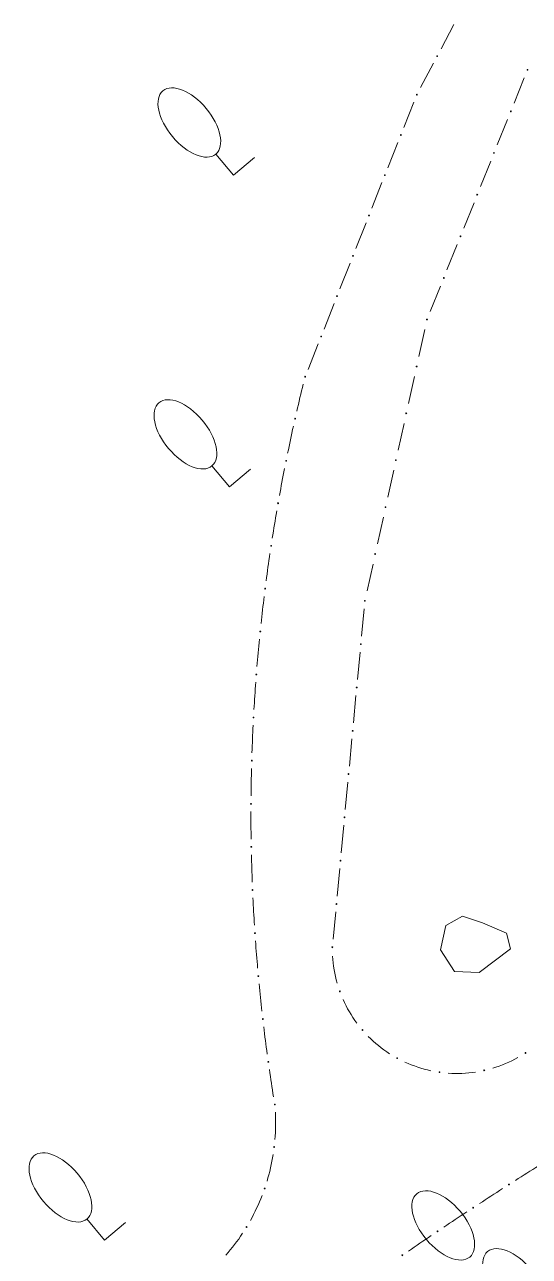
# Model space of a CAD drawing. Header units: metres. Extents: x -10443 to -4073, y -33280 to -26846.
# Drawn here: x -7327.12 to -7317.94, y -29093.6 to -29071.21 of the extents above; entities that cross this region are included whole.
import ezdxf

# ---------------------------------------------------------------- set-up
doc = ezdxf.new("R2010")
doc.units = ezdxf.units.M
doc.header["$MEASUREMENT"] = 0
doc.linetypes.add('CONTINUOUS_1', pattern=[0])
doc.linetypes.add('CONTINUOUS_2', pattern=[0])
for name, color, linetype, lineweight in [('園路', 241, 'CONTINUOUS_2', 18), ('木', 254, 'CONTINUOUS_2', 18), ('石', 241, 'CONTINUOUS_2', 18)]:
    doc.layers.add(name, color=color, linetype=linetype, lineweight=lineweight)

msp = doc.modelspace()

# ---------------------------------------------------------------- hatches: boundary and pattern name
at = {"layer": '園路', "linetype": 'CONTINUOUS_1', "lineweight": 18}
for points in [[(-7319.608, -29071.778, 1), (-7319.623, -29071.778, 1)], [(-7317.964, -29072.026, 1), (-7317.979, -29072.026, 1)], [(-7319.979, -29072.479, 1), (-7319.994, -29072.479, 1)], [(-7318.269, -29072.783, 1), (-7318.284, -29072.783, 1)], [(-7320.27, -29073.212, 1), (-7320.285, -29073.212, 1)], [(-7318.574, -29073.54, 1), (-7318.589, -29073.54, 1)], [(-7320.56, -29073.944, 1), (-7320.575, -29073.944, 1)], [(-7318.879, -29074.297, 1), (-7318.894, -29074.297, 1)], [(-7320.85, -29074.677, 1), (-7320.865, -29074.677, 1)], [(-7319.184, -29075.054, 1), (-7319.199, -29075.054, 1)], [(-7321.14, -29075.41, 1), (-7321.155, -29075.41, 1)], [(-7319.489, -29075.811, 1), (-7319.504, -29075.811, 1)], [(-7321.43, -29076.142, 1), (-7321.445, -29076.142, 1)], [(-7319.794, -29076.568, 1), (-7319.809, -29076.568, 1)], [(-7321.72, -29076.875, 1), (-7321.735, -29076.875, 1)], [(-7319.982, -29077.42, 1), (-7319.997, -29077.42, 1)], [(-7322.01, -29077.607, 1), (-7322.025, -29077.607, 1)], [(-7322.193, -29078.37, 1), (-7322.208, -29078.37, 1)], [(-7320.171, -29078.273, 1), (-7320.186, -29078.273, 1)], [(-7322.357, -29079.137, 1), (-7322.372, -29079.137, 1)], [(-7320.359, -29079.125, 1), (-7320.374, -29079.125, 1)], [(-7322.503, -29079.908, 1), (-7322.518, -29079.908, 1)], [(-7320.547, -29079.977, 1), (-7320.562, -29079.977, 1)], [(-7322.63, -29080.682, 1), (-7322.645, -29080.682, 1)], [(-7320.736, -29080.83, 1), (-7320.751, -29080.83, 1)], [(-7322.738, -29081.459, 1), (-7322.753, -29081.459, 1)], [(-7320.924, -29081.682, 1), (-7320.939, -29081.682, 1)], [(-7322.828, -29082.238, 1), (-7322.843, -29082.238, 1)], [(-7320.998, -29082.469, 1), (-7321.013, -29082.469, 1)], [(-7322.898, -29083.02, 1), (-7322.913, -29083.02, 1)], [(-7321.072, -29083.256, 1), (-7321.087, -29083.256, 1)], [(-7322.95, -29083.802, 1), (-7322.965, -29083.802, 1)], [(-7321.146, -29084.044, 1), (-7321.161, -29084.044, 1)], [(-7322.983, -29084.586, 1), (-7322.998, -29084.586, 1)], [(-7321.22, -29084.831, 1), (-7321.235, -29084.831, 1)], [(-7322.996, -29085.371, 1), (-7323.011, -29085.371, 1)], [(-7321.294, -29085.618, 1), (-7321.309, -29085.618, 1)], [(-7322.991, -29086.155, 1), (-7323.006, -29086.155, 1)], [(-7321.368, -29086.405, 1), (-7321.383, -29086.405, 1)], [(-7322.967, -29086.939, 1), (-7322.982, -29086.939, 1)], [(-7321.442, -29087.193, 1), (-7321.457, -29087.193, 1)], [(-7322.924, -29087.722, 1), (-7322.939, -29087.722, 1)], [(-7321.516, -29087.98, 1), (-7321.531, -29087.98, 1)], [(-7322.862, -29088.504, 1), (-7322.877, -29088.504, 1)], [(-7321.379, -29088.782, 1), (-7321.394, -29088.782, 1)], [(-7322.781, -29089.285, 1), (-7322.796, -29089.285, 1)], [(-7320.968, -29089.484, 1), (-7320.983, -29089.484, 1)], [(-7322.681, -29090.063, 1), (-7322.696, -29090.063, 1)], [(-7320.336, -29089.995, 1), (-7320.351, -29089.995, 1)], [(-7318.003, -29089.901, 1), (-7318.018, -29089.901, 1)], [(-7319.564, -29090.251, 1), (-7319.579, -29090.251, 1)], [(-7318.751, -29090.218, 1), (-7318.766, -29090.218, 1)], [(-7322.563, -29090.838, 1), (-7322.578, -29090.838, 1)], [(-7322.574, -29091.611, 1), (-7322.589, -29091.611, 1)], [(-7318.302, -29092.294, 1), (-7318.317, -29092.294, 1)], [(-7322.747, -29092.365, 1), (-7322.762, -29092.365, 1)], [(-7318.954, -29092.715, 1), (-7318.969, -29092.715, 1)], [(-7323.076, -29093.065, 1), (-7323.091, -29093.065, 1)], [(-7319.601, -29093.144, 1), (-7319.616, -29093.144, 1)], [(-7320.242, -29093.58, 1), (-7320.257, -29093.58, 1)]]:
    msp.add_hatch(color=256, dxfattribs=at).paths.add_polyline_path(points, flags=0)

# ---------------------------------------------------------------- linework, layer by layer
for p, q in [((-7319.546, -29071.648), (-7319.312, -29071.206)), ((-7319.918, -29072.349), (-7319.684, -29071.908)), ((-7318.217, -29072.636), (-7318.03, -29072.172)), ((-7320.224, -29073.078), (-7320.04, -29072.613)), ((-7318.522, -29073.393), (-7318.335, -29072.929)), ((-7320.514, -29073.811), (-7320.33, -29073.346)), ((-7318.827, -29074.15), (-7318.64, -29073.686)), ((-7320.804, -29074.543), (-7320.62, -29074.078)), ((-7319.132, -29074.907), (-7318.945, -29074.444)), ((-7321.094, -29075.276), (-7320.91, -29074.811)), ((-7319.437, -29075.664), (-7319.25, -29075.201)), ((-7321.385, -29076.008), (-7321.201, -29075.543)), ((-7319.742, -29076.422), (-7319.556, -29075.958)), ((-7321.675, -29076.741), (-7321.491, -29076.276)), ((-7319.95, -29077.238), (-7319.842, -29076.75)), ((-7321.965, -29077.473), (-7321.781, -29077.008)), ((-7320.138, -29078.091), (-7320.03, -29077.602)), ((-7320.326, -29078.943), (-7320.218, -29078.455)), ((-7320.515, -29079.795), (-7320.407, -29079.307)), ((-7320.703, -29080.648), (-7320.595, -29080.159)), ((-7320.891, -29081.5), (-7320.783, -29081.012)), ((-7320.992, -29082.324), (-7320.945, -29081.827)), ((-7321.066, -29083.112), (-7321.019, -29082.614)), ((-7321.14, -29083.899), (-7321.093, -29083.401)), ((-7321.214, -29084.686), (-7321.167, -29084.188)), ((-7321.288, -29085.473), (-7321.241, -29084.976)), ((-7321.362, -29086.261), (-7321.315, -29085.763)), ((-7321.436, -29087.048), (-7321.389, -29086.55)), ((-7321.51, -29087.835), (-7321.463, -29087.338))]:
    msp.add_line(p, q, dxfattribs=at)
for centre in [(-7319.615, -29071.778), (-7317.971, -29072.026), (-7319.987, -29072.479), (-7318.276, -29072.783), (-7320.277, -29073.212), (-7318.581, -29073.54), (-7320.567, -29073.944), (-7318.886, -29074.297), (-7320.857, -29074.677), (-7319.191, -29075.054), (-7321.147, -29075.41), (-7319.496, -29075.811), (-7321.438, -29076.142), (-7319.802, -29076.568), (-7321.728, -29076.875), (-7319.99, -29077.42), (-7322.018, -29077.607), (-7322.201, -29078.37), (-7320.178, -29078.273), (-7322.365, -29079.137), (-7320.367, -29079.125), (-7322.511, -29079.908), (-7320.555, -29079.977), (-7322.638, -29080.682), (-7320.743, -29080.83), (-7322.746, -29081.459), (-7320.932, -29081.682), (-7322.835, -29082.238), (-7321.006, -29082.469), (-7322.906, -29083.02), (-7321.08, -29083.256), (-7322.957, -29083.802), (-7321.154, -29084.044), (-7322.99, -29084.586), (-7321.228, -29084.831), (-7323.004, -29085.371), (-7321.302, -29085.618), (-7322.999, -29086.155), (-7321.376, -29086.405), (-7322.975, -29086.939), (-7321.45, -29087.193), (-7322.932, -29087.722), (-7321.524, -29087.98), (-7322.87, -29088.504), (-7321.387, -29088.782), (-7322.789, -29089.285), (-7320.976, -29089.484), (-7322.689, -29090.063), (-7320.344, -29089.995), (-7318.01, -29089.901), (-7319.572, -29090.251), (-7318.759, -29090.218), (-7322.57, -29090.838), (-7322.581, -29091.611), (-7318.31, -29092.294), (-7322.755, -29092.365), (-7318.962, -29092.715), (-7323.084, -29093.065), (-7319.608, -29093.144), (-7320.25, -29093.58)]:
    msp.add_circle(centre, 0.0075, dxfattribs=at)
for centre, radius, start, end in [((-7290.55, -29085.548), 32.455, 166.0879, 166.9706), ((-7290.55, -29085.548), 32.455, 167.4729, 168.3556), ((-7290.55, -29085.548), 32.455, 168.8578, 169.7405), ((-7290.55, -29085.548), 32.455, 170.2427, 171.1254), ((-7290.55, -29085.548), 32.455, 171.6276, 172.5103), ((-7290.55, -29085.548), 32.455, 173.0125, 173.8952), ((-7290.55, -29085.548), 32.455, 174.3974, 175.2801), ((-7290.55, -29085.548), 32.455, 175.7824, 176.6651), ((-7290.55, -29085.548), 32.455, 177.1673, 178.05), ((-7290.55, -29085.548), 32.455, 178.5522, 179.4349), ((-7290.55, -29085.548), 32.455, 179.9371, 180.8198), ((-7290.55, -29085.548), 32.455, 181.322, 182.2047), ((-7290.55, -29085.548), 32.455, 182.707, 183.5897), ((-7290.55, -29085.548), 32.455, 184.0919, 184.9746), ((-7319.256, -29088.005), 2.269, 183.3899, 196.0182), ((-7290.55, -29085.548), 32.455, 185.4768, 186.3595), ((-7319.256, -29088.005), 2.269, 204.043, 216.6713), ((-7290.55, -29085.548), 32.455, 186.8617, 187.7444), ((-7319.256, -29088.005), 2.269, 224.6961, 237.3245), ((-7319.256, -29088.005), 2.269, 245.3493, 257.9776), ((-7319.256, -29088.005), 2.269, 286.6555, 299.2839), ((-7290.55, -29085.548), 32.455, 188.2466, 189.1293), ((-7319.256, -29088.005), 2.269, 266.0024, 278.6307), ((-7326.195, -29091.175), 3.64, 355.2717, 3.1417), ((-7326.195, -29091.175), 3.64, 343.078, 350.948), ((-7283.836, -29146.385), 64.143, 121.94057, 122.3872), ((-7326.195, -29091.175), 3.64, 330.8843, 338.7543), ((-7283.836, -29146.385), 64.143, 122.63383, 123.08046), ((-7283.836, -29146.385), 64.143, 123.32709, 123.77372), ((-7326.195, -29091.175), 3.64, 318.6906, 326.5606), ((-7283.836, -29146.385), 64.143, 124.02035, 124.46698)]:
    msp.add_arc(centre, radius, start, end, dxfattribs=at)
at = {"layer": '木', "linetype": 'CONTINUOUS_1', "lineweight": 18}
for p, q in [((-7323.323, -29073.943), (-7323.644, -29073.56)), ((-7322.94, -29073.621), (-7323.323, -29073.943)), ((-7323.394, -29079.611), (-7323.715, -29079.228)), ((-7323.011, -29079.29), (-7323.394, -29079.611)), ((-7325.669, -29093.303), (-7325.99, -29092.92)), ((-7325.286, -29092.982), (-7325.669, -29093.303))]:
    msp.add_line(p, q, dxfattribs=at)
for centre in [(-7324.126, -29072.985), (-7324.197, -29078.654), (-7326.472, -29092.346), (-7319.505, -29093.037), (-7318.217, -29094.088)]:
    msp.add_ellipse(centre, major_axis=(-0.482, 0.575), ratio=0.533333, dxfattribs=at)
at = {"layer": '石', "linetype": 'CONTINUOUS_2', "lineweight": 18, "flags": 128}
msp.add_lwpolyline([(-7318.284, -29088.008), (-7318.854, -29088.438), (-7319.299, -29088.418), (-7319.557, -29088.026), (-7319.46, -29087.587), (-7319.153, -29087.413), (-7318.788, -29087.536), (-7318.356, -29087.723), (-7318.284, -29088.008)], dxfattribs=at)

doc.saveas('drawing.dxf')
